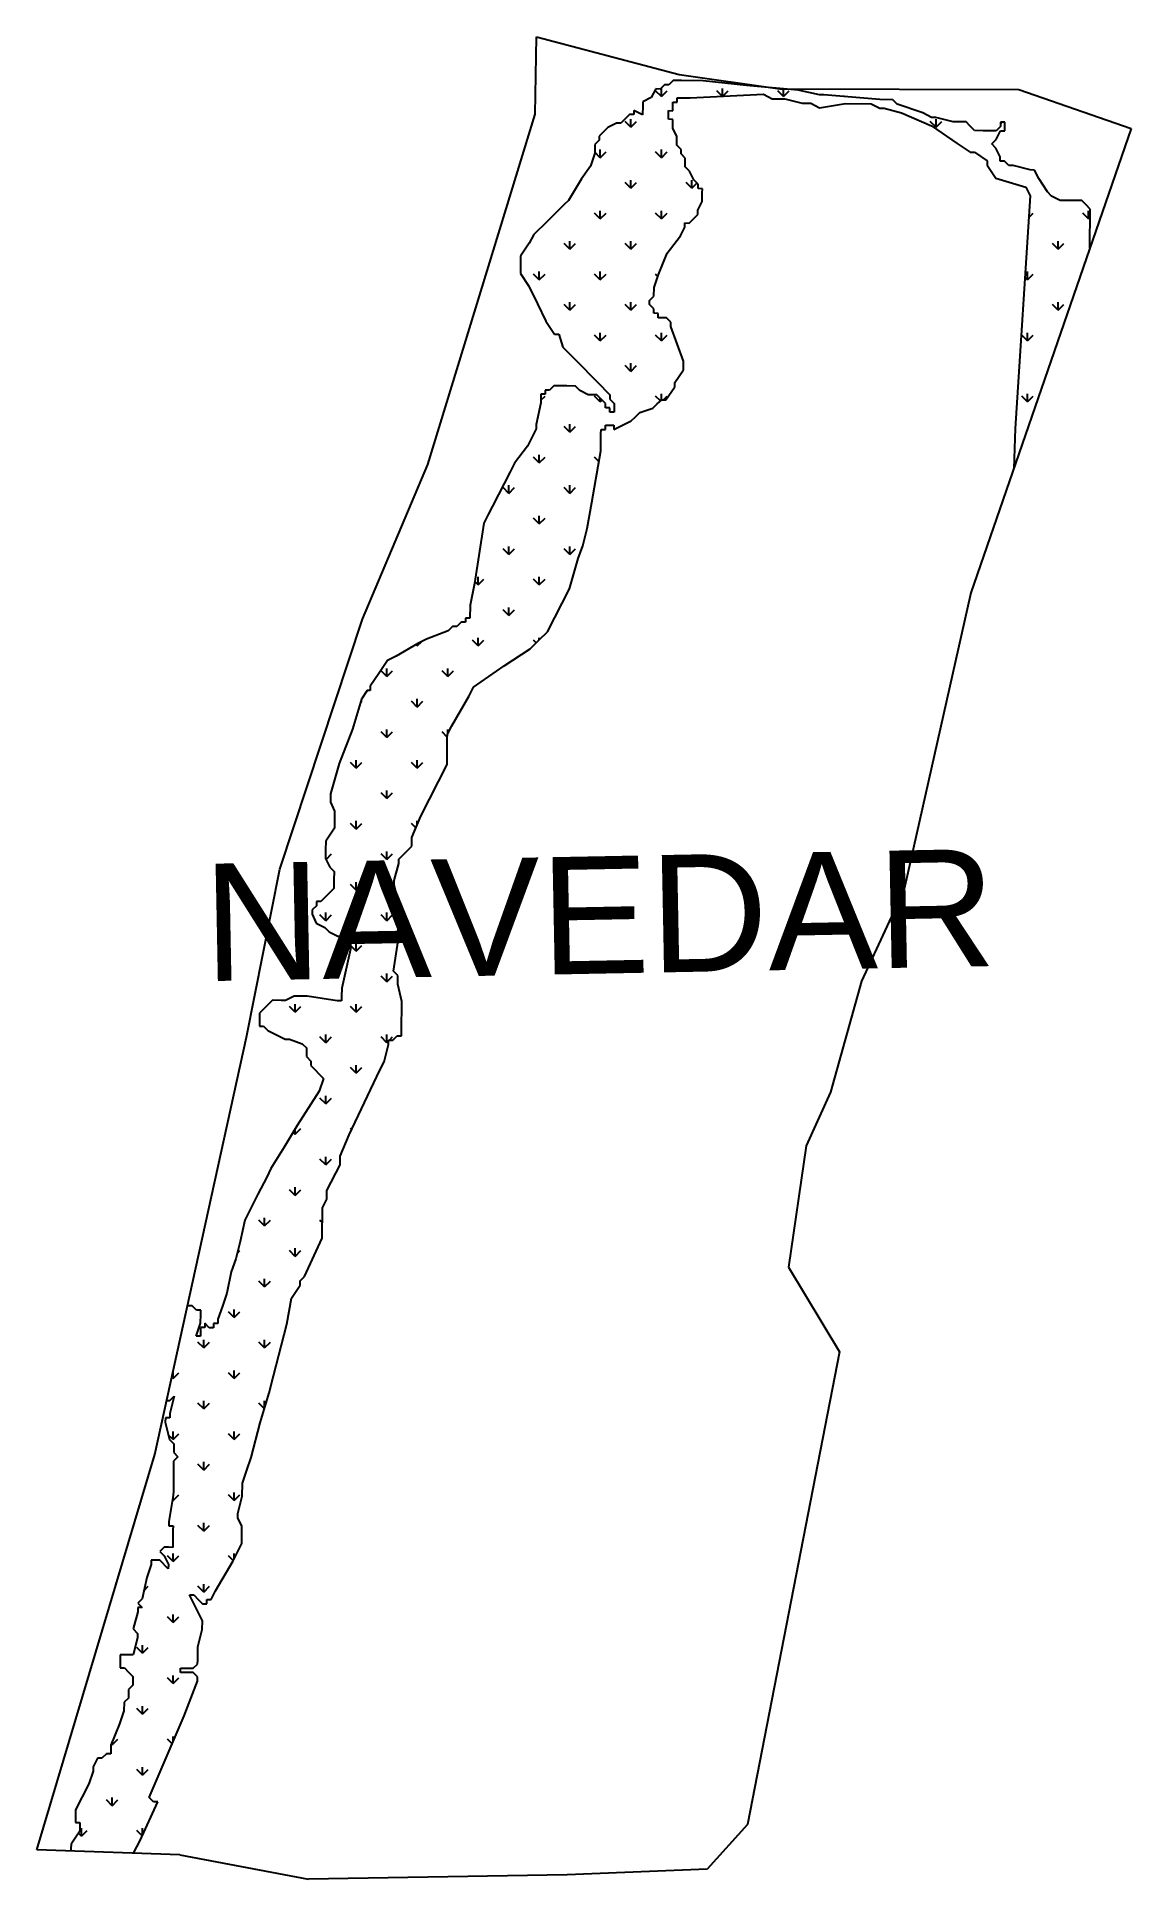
# Model space of a CAD drawing. Header units: metres. Extents: x 274344 to 275359, y 2069436 to 2071143.
import ezdxf

# ---------------------------------------------------------------- set-up
doc = ezdxf.new("R2010")
doc.units = ezdxf.units.M
doc.header["$MEASUREMENT"] = 0
for name, color, linetype in [('MANGROOVES', 112, 'Continuous'), ('village', 3, 'Continuous'), ('VILLAGE NAME', 250, 'Continuous')]:
    doc.layers.add(name, color=color, linetype=linetype)
doc.styles.get("Standard").update_dxf_attribs({"font": 'simplex.shx'})

msp = doc.modelspace()

# ---------------------------------------------------------------- linework, layer by layer
at = {"color": 3, "flags": 128}
msp.add_lwpolyline([(274476.8, 2069458.1), (274596, 2069435.5)], dxfattribs=at)
at = {"layer": 'MANGROOVES'}
for p, q in [((274934, 2071102.4), (274929.9, 2071098.5)), ((274941.9, 2071102.4), (274934, 2071102.4)), ((274961.9, 2071102.2), (274941.9, 2071102.4)), ((275001.9, 2071097.8), (274961.9, 2071102.2)), ((274913.8, 2071086.6), (274905.8, 2071082.7)), ((274917.9, 2071094.6), (274913.8, 2071086.6)), ((274921.9, 2071094.5), (274917.9, 2071094.6)), ((274925.9, 2071098.5), (274921.9, 2071094.5)), ((274929.9, 2071098.5), (274925.9, 2071098.5)), ((274937.8, 2071082.4), (274937.8, 2071086.4)), ((274937.8, 2071086.4), (274941.8, 2071086.4)), ((274941.8, 2071086.4), (274949.8, 2071086.3)), ((274949.8, 2071086.3), (275017.8, 2071089.7)), ((275049.8, 2071093.4), (275001.9, 2071097.8)), ((275017.8, 2071089.7), (275025.8, 2071085.6)), ((275025.8, 2071085.6), (275037.7, 2071085.5)), ((275037.7, 2071085.5), (275053.7, 2071081.4)), ((275069.8, 2071089.2), (275049.8, 2071093.4)), ((275073.8, 2071089.2), (275069.8, 2071089.2)), ((275125.7, 2071084.8), (275073.8, 2071089.2)), ((275137.7, 2071084.6), (275125.7, 2071084.8)), ((275141.6, 2071080.6), (275137.7, 2071084.6)), ((274893.7, 2071070.8), (274885.6, 2071062.9)), ((274897.7, 2071070.8), (274893.7, 2071070.8)), ((274905.7, 2071070.7), (274897.7, 2071074.7)), ((274897.7, 2071074.7), (274897.7, 2071070.8)), ((274905.8, 2071078.7), (274905.7, 2071070.7)), ((274905.8, 2071082.7), (274905.8, 2071078.7)), ((274929.6, 2071066.5), (274929.7, 2071074.5)), ((274929.7, 2071074.5), (274933.7, 2071074.4)), ((274933.7, 2071078.4), (274933.8, 2071082.4)), ((274933.7, 2071074.4), (274933.7, 2071078.4)), ((274933.8, 2071082.4), (274937.8, 2071082.4)), ((275053.7, 2071081.4), (275061.7, 2071081.3)), ((275061.7, 2071081.3), (275069.7, 2071077.2)), ((275069.7, 2071077.2), (275093.7, 2071081)), ((275093.7, 2071081), (275117.7, 2071080.8)), ((275117.7, 2071080.8), (275125.6, 2071076.8)), ((275125.6, 2071076.8), (275129.6, 2071076.7)), ((275129.6, 2071076.7), (275145.6, 2071072.6)), ((275165.6, 2071072.4), (275141.6, 2071080.6)), ((275145.6, 2071072.6), (275173.4, 2071060.3)), ((275173.5, 2071068.3), (275165.6, 2071072.4)), ((275177.5, 2071068.3), (275173.5, 2071068.3)), ((275193.5, 2071064.2), (275177.5, 2071068.3)), ((274869.6, 2071055), (274865.5, 2071051)), ((274865.5, 2071051), (274865.5, 2071047)), ((274873.6, 2071059), (274869.6, 2071055)), ((274881.6, 2071062.9), (274873.6, 2071059)), ((274885.6, 2071062.9), (274881.6, 2071062.9)), ((274933.6, 2071066.4), (274929.6, 2071066.5)), ((274933.6, 2071058.4), (274933.6, 2071066.4)), ((274937.5, 2071050.4), (274933.6, 2071058.4)), ((274937.5, 2071046.4), (274937.5, 2071050.4)), ((275173.4, 2071060.3), (275197.3, 2071044.1)), ((275205.5, 2071064.1), (275193.5, 2071064.2)), ((275209.4, 2071060), (275205.5, 2071064.1)), ((275213.4, 2071056), (275209.4, 2071060)), ((275221.4, 2071055.9), (275213.4, 2071056)), ((275229.4, 2071055.9), (275221.4, 2071055.9)), ((275233.4, 2071055.8), (275229.4, 2071055.9)), ((275233.3, 2071047.8), (275237.4, 2071055.8)), ((275237.4, 2071059.8), (275233.4, 2071055.8)), ((275241.4, 2071063.7), (275237.4, 2071063.8)), ((275237.4, 2071063.8), (275237.4, 2071059.8)), ((275237.4, 2071055.8), (275241.4, 2071055.7)), ((275241.4, 2071059.7), (275241.4, 2071063.7)), ((275241.4, 2071055.7), (275241.4, 2071059.7)), ((274861.4, 2071035.1), (274857.3, 2071023.1)), ((274861.5, 2071043.1), (274861.4, 2071035.1)), ((274865.5, 2071047), (274861.5, 2071043.1)), ((274937.4, 2071042.4), (274937.5, 2071046.4)), ((274941.4, 2071038.4), (274937.4, 2071042.4)), ((274941.4, 2071034.4), (274941.4, 2071038.4)), ((274945.3, 2071030.4), (274941.4, 2071034.4)), ((275197.3, 2071044.1), (275209.2, 2071036)), ((275209.2, 2071036), (275213.2, 2071036)), ((275213.2, 2071036), (275225.1, 2071027.9)), ((275229.3, 2071043.9), (275233.3, 2071047.8)), ((275233.2, 2071039.8), (275229.3, 2071043.9)), ((275237.2, 2071031.8), (275233.2, 2071039.8)), ((274857.3, 2071023.1), (274849.2, 2071011.2)), ((274945.2, 2071022.4), (274945.3, 2071030.4)), ((274949.2, 2071018.3), (274945.2, 2071022.4)), ((274953.1, 2071010.3), (274949.2, 2071018.3)), ((275225.1, 2071027.9), (275225.1, 2071023.9)), ((275225.1, 2071023.9), (275233, 2071011.8)), ((275237.1, 2071027.8), (275237.2, 2071031.8)), ((275241.1, 2071027.8), (275237.1, 2071027.8)), ((275245.1, 2071023.7), (275241.1, 2071027.8)), ((275249.1, 2071023.7), (275245.1, 2071023.7)), ((275265, 2071019.6), (275249.1, 2071023.7)), ((275269, 2071019.5), (275265, 2071019.6)), ((275273, 2071011.5), (275269, 2071019.5)), ((274849.2, 2071011.2), (274837, 2070991.3)), ((274957.1, 2071006.3), (274953.1, 2071010.3)), ((274957.1, 2071002.3), (274957.1, 2071006.3)), ((274961.1, 2071002.2), (274957.1, 2071002.3)), ((274961, 2070998.2), (274961.1, 2071002.2)), ((275233, 2071011.8), (275260.9, 2071003.6)), ((275260.9, 2071003.6), (275264.8, 2070995.6)), ((275280.9, 2070999.4), (275273, 2071011.5)), ((275284.8, 2070995.4), (275280.9, 2070999.4)), ((274833, 2070987.4), (274816.9, 2070971.5)), ((274837, 2070991.3), (274833, 2070987.4)), ((274956.9, 2070982.3), (274961, 2070990.2)), ((274956.9, 2070978.3), (274956.9, 2070982.3)), ((274961, 2070994.2), (274961, 2070998.2)), ((274961, 2070990.2), (274961, 2070994.2)), ((275264.8, 2070995.6), (275250.9, 2070779.8)), ((275292.8, 2070991.3), (275284.8, 2070995.4)), ((275300.8, 2070991.3), (275292.8, 2070991.3)), ((275312.8, 2070991.2), (275300.8, 2070991.3)), ((275316.7, 2070987.1), (275312.8, 2070991.2)), ((275320.7, 2070983.1), (275316.7, 2070987.1)), ((275320.4, 2070947.4), (275320.7, 2070983.1)), ((274816.9, 2070971.5), (274804.8, 2070959.6)), ((274940.7, 2070958.4), (274944.8, 2070966.4)), ((274944.8, 2070966.4), (274944.8, 2070970.4)), ((274944.8, 2070970.4), (274948.8, 2070970.3)), ((274948.8, 2070970.3), (274956.9, 2070978.3)), ((274800.7, 2070951.6), (274792.6, 2070939.7)), ((274804.8, 2070959.6), (274800.7, 2070951.6)), ((274928.6, 2070942.5), (274940.7, 2070958.4)), ((274792.6, 2070935.7), (274792.5, 2070931.7)), ((274792.5, 2070931.7), (274792.5, 2070927.7)), ((274792.6, 2070939.7), (274792.6, 2070935.7)), ((274920.4, 2070922.6), (274928.6, 2070942.5)), ((274792.5, 2070927.7), (274792.5, 2070923.7)), ((274792.5, 2070923.7), (274800.4, 2070911.7)), ((274916.3, 2070910.7), (274920.4, 2070922.6)), ((274800.4, 2070911.7), (274808.2, 2070895.6)), ((274912.1, 2070894.7), (274912.2, 2070898.7)), ((274912.2, 2070898.7), (274916.2, 2070902.7)), ((274916.2, 2070902.7), (274916.3, 2070910.7)), ((274808.2, 2070895.6), (274816.1, 2070879.5)), ((274916.1, 2070890.7), (274912.1, 2070894.7)), ((274916.1, 2070886.7), (274916.1, 2070890.7)), ((274920.1, 2070886.6), (274916.1, 2070886.7)), ((274920, 2070882.6), (274920.1, 2070886.6)), ((274924, 2070882.6), (274920, 2070882.6)), ((274928, 2070882.6), (274924, 2070882.6)), ((274932, 2070878.5), (274928, 2070882.6)), ((274816.1, 2070879.5), (274824, 2070867.5)), ((274824, 2070867.5), (274828, 2070867.4)), ((274828, 2070867.4), (274831.8, 2070855.4)), ((274932, 2070874.5), (274932, 2070878.5)), ((274943.7, 2070842.4), (274932, 2070874.5)), ((274831.8, 2070855.4), (274835.8, 2070851.4)), ((274835.8, 2070851.4), (274843.7, 2070843.3)), ((274843.7, 2070843.3), (274863.5, 2070823.1)), ((274935.5, 2070822.5), (274943.6, 2070834.4)), ((274943.6, 2070838.4), (274943.7, 2070842.4)), ((274943.6, 2070834.4), (274943.6, 2070838.4)), ((274811.5, 2070811.6), (274811.4, 2070803.6)), ((274815.5, 2070811.6), (274811.5, 2070811.6)), ((274819.5, 2070815.5), (274815.5, 2070815.6)), ((274815.5, 2070815.6), (274815.5, 2070811.6)), ((274823.5, 2070819.5), (274819.5, 2070815.5)), ((274827.5, 2070819.5), (274823.5, 2070819.5)), ((274835.5, 2070819.4), (274827.5, 2070819.5)), ((274843.5, 2070819.3), (274835.5, 2070819.4)), ((274847.5, 2070815.3), (274843.5, 2070819.3)), ((274855.4, 2070811.2), (274847.5, 2070815.3)), ((274863.5, 2070823.1), (274875.4, 2070811)), ((274927.4, 2070806.6), (274935.5, 2070818.5)), ((274935.5, 2070818.5), (274935.5, 2070822.5)), ((274811.4, 2070803.6), (274807.2, 2070783.7)), ((274863.4, 2070811.2), (274855.4, 2070811.2)), ((274867.4, 2070807.1), (274863.4, 2070811.2)), ((274871.4, 2070803.1), (274867.4, 2070807.1)), ((274871.3, 2070799.1), (274871.4, 2070803.1)), ((274875.3, 2070799.1), (274871.3, 2070799.1)), ((274875.3, 2070795.1), (274875.3, 2070799.1)), ((274879.3, 2070795), (274875.3, 2070795.1)), ((274875.4, 2070811), (274875.4, 2070807.1)), ((274875.4, 2070807.1), (274879.4, 2070803)), ((274879.4, 2070803), (274879.3, 2070799)), ((274879.3, 2070799), (274879.3, 2070795)), ((274899.2, 2070790.8), (274903.3, 2070794.8)), ((274903.3, 2070794.8), (274915.3, 2070798.7)), ((274915.3, 2070798.7), (274919.3, 2070802.7)), ((274919.3, 2070802.7), (274923.4, 2070806.6)), ((274923.4, 2070806.6), (274927.4, 2070806.6)), ((274807.2, 2070779.7), (274799.1, 2070763.7)), ((274807.2, 2070783.7), (274807.2, 2070779.7)), ((274867.1, 2070775.1), (274867.2, 2070779.1)), ((274867.2, 2070779.1), (274871.2, 2070779.1)), ((274871.2, 2070779.1), (274871.2, 2070783.1)), ((274871.2, 2070783.1), (274879.2, 2070783)), ((274879.1, 2070779), (274895.2, 2070786.9)), ((274879.2, 2070783), (274879.1, 2070779)), ((274895.2, 2070786.9), (274899.2, 2070790.8)), ((275250.9, 2070779.8), (275249.9, 2070743)), ((274799.1, 2070763.7), (274786.9, 2070747.8)), ((274867, 2070759.1), (274867.1, 2070767.1)), ((274867.1, 2070767.1), (274867.1, 2070775.1)), ((274786.9, 2070747.8), (274782.9, 2070739.9)), ((274858.6, 2070711.2), (274867, 2070759.1)), ((274782.9, 2070739.9), (274766.6, 2070708)), ((274854.4, 2070687.3), (274858.6, 2070711.2)), ((274758.5, 2070692.1), (274750, 2070636.2)), ((274762.5, 2070700.1), (274758.5, 2070692.1)), ((274766.6, 2070708), (274762.5, 2070700.1)), ((274850.2, 2070671.3), (274854.4, 2070687.3)), ((274837.9, 2070631.4), (274846.1, 2070659.4)), ((274846.1, 2070659.4), (274850.2, 2070671.3)), ((274750, 2070636.2), (274745.8, 2070616.3)), ((274817.5, 2070591.6), (274837.9, 2070631.4)), ((274745.8, 2070616.3), (274745.7, 2070604.3)), ((274725.6, 2070592.4), (274705.5, 2070584.6)), ((274729.6, 2070596.4), (274725.6, 2070592.4)), ((274733.6, 2070596.4), (274729.6, 2070596.4)), ((274737.7, 2070600.3), (274733.6, 2070596.4)), ((274741.7, 2070600.3), (274737.7, 2070600.3)), ((274745.7, 2070604.3), (274741.7, 2070604.3)), ((274741.7, 2070604.3), (274741.7, 2070600.3)), ((274809.5, 2070583.7), (274817.5, 2070591.6)), ((274697.5, 2070580.7), (274677.4, 2070568.9)), ((274705.5, 2070584.6), (274697.5, 2070580.7)), ((274777.3, 2070560), (274801.4, 2070575.8)), ((274801.4, 2070575.8), (274805.4, 2070579.8)), ((274805.4, 2070579.8), (274809.5, 2070583.7)), ((274669.4, 2070565), (274661.3, 2070553)), ((274677.4, 2070568.9), (274669.4, 2070565)), ((274749.1, 2070540.3), (274777.3, 2070560)), ((274661.3, 2070553), (274653.2, 2070541.1)), ((274653.2, 2070541.1), (274653.2, 2070537.1)), ((274745.1, 2070532.3), (274749.1, 2070540.3)), ((274645.1, 2070529.2), (274636.9, 2070501.3)), ((274650.5, 2070537.1), (274645.1, 2070529.2)), ((274653.2, 2070537.1), (274650.5, 2070537.1)), ((274728.8, 2070504.5), (274745.1, 2070532.3)), ((274724.8, 2070496.5), (274728.8, 2070504.5)), ((274636.9, 2070501.3), (274624.6, 2070469.4)), ((274724.6, 2070480.5), (274724.7, 2070492.5)), ((274724.7, 2070492.5), (274724.8, 2070496.5)), ((274724.5, 2070468.5), (274724.6, 2070472.5)), ((274724.6, 2070472.5), (274724.6, 2070480.5)), ((274624.6, 2070469.4), (274616.3, 2070441.5)), ((274700.1, 2070420.7), (274724.5, 2070468.5)), ((274616.3, 2070441.5), (274616.3, 2070437.5)), ((274616.3, 2070437.5), (274616.3, 2070433.5)), ((274616.3, 2070433.5), (274620.2, 2070425.4)), ((274620.2, 2070421.4), (274620.1, 2070417.4)), ((274620.2, 2070425.4), (274620.2, 2070421.4)), ((274691.9, 2070400.8), (274700.1, 2070420.7)), ((274620.1, 2070409.4), (274612, 2070397.5)), ((274620.1, 2070417.4), (274620.1, 2070413.4)), ((274620.1, 2070413.4), (274620.1, 2070409.4)), ((274611.9, 2070385.5), (274611.8, 2070381.5)), ((274612, 2070397.5), (274611.9, 2070389.5)), ((274611.9, 2070389.5), (274611.9, 2070385.5)), ((274679.8, 2070380.9), (274683.8, 2070384.9)), ((274683.8, 2070384.9), (274687.8, 2070388.9)), ((274687.8, 2070388.9), (274691.9, 2070392.8)), ((274691.9, 2070392.8), (274691.9, 2070400.8)), ((274611.8, 2070381.5), (274615.7, 2070373.5)), ((274615.7, 2070373.5), (274619.7, 2070369.5)), ((274619.7, 2070369.5), (274619.6, 2070361.5)), ((274675.6, 2070361), (274679.7, 2070376.9)), ((274679.7, 2070376.9), (274679.8, 2070380.9)), ((274619.6, 2070353.5), (274615.5, 2070349.5)), ((274619.6, 2070361.5), (274619.6, 2070357.5)), ((274619.6, 2070357.5), (274619.6, 2070353.5)), ((274675.6, 2070357), (274675.6, 2070361)), ((274679.4, 2070341), (274675.6, 2070357)), ((274603.4, 2070337.6), (274599.4, 2070333.7)), ((274599.4, 2070333.7), (274599.4, 2070329.7)), ((274603.5, 2070341.6), (274603.4, 2070337.6)), ((274607.5, 2070341.6), (274603.5, 2070341.6)), ((274611.5, 2070345.5), (274607.5, 2070341.6)), ((274615.5, 2070349.5), (274611.5, 2070345.5)), ((274679.4, 2070333), (274679.4, 2070341)), ((274599.4, 2070329.7), (274603.3, 2070321.6)), ((274603.3, 2070321.6), (274611.3, 2070317.6)), ((274611.3, 2070317.6), (274615.2, 2070313.5)), ((274679.1, 2070309), (274679.4, 2070333)), ((274615.2, 2070313.5), (274623.2, 2070309.5)), ((274623.2, 2070309.5), (274643.2, 2070309.3)), ((274639.1, 2070305.3), (274635.1, 2070305.4)), ((274635.1, 2070305.4), (274635.1, 2070301.4)), ((274635.1, 2070301.4), (274635.1, 2070297.4)), ((274659.1, 2070305.1), (274639.1, 2070305.3)), ((274643.2, 2070309.3), (274663.2, 2070309.1)), ((274663.1, 2070305.1), (274659.1, 2070305.1)), ((274663.2, 2070309.1), (274663.1, 2070305.1)), ((274671.1, 2070305), (274671.2, 2070309)), ((274675.1, 2070305), (274671.1, 2070305)), ((274671.2, 2070309), (274679.1, 2070309)), ((274674.9, 2070277), (274679.1, 2070305)), ((274679.1, 2070305), (274675.1, 2070305)), ((274635.1, 2070297.4), (274626.8, 2070261.4)), ((274678.8, 2070273), (274674.9, 2070277)), ((274678.8, 2070269), (274678.8, 2070273)), ((274678.8, 2070265), (274678.8, 2070269)), ((274682.6, 2070249), (274678.8, 2070265)), ((274562.7, 2070250), (274558.7, 2070246)), ((274570.7, 2070249.9), (274562.7, 2070250)), ((274574.7, 2070249.9), (274570.7, 2070249.9)), ((274582.7, 2070253.8), (274574.7, 2070249.9)), ((274590.7, 2070253.8), (274582.7, 2070253.8)), ((274594.7, 2070253.7), (274590.7, 2070253.8)), ((274622.7, 2070249.5), (274594.7, 2070253.7)), ((274626.7, 2070249.5), (274622.7, 2070249.5)), ((274626.8, 2070261.4), (274626.7, 2070253.4)), ((274626.7, 2070253.4), (274626.7, 2070249.5)), ((274682.6, 2070245), (274682.6, 2070249)), ((274550.6, 2070234.1), (274550.5, 2070230.1)), ((274554.6, 2070242.1), (274550.6, 2070238.1)), ((274550.6, 2070238.1), (274550.6, 2070234.1)), ((274558.7, 2070246), (274554.6, 2070242.1)), ((274682.4, 2070225), (274682.6, 2070245)), ((274550.5, 2070230.1), (274550.5, 2070226.1)), ((274550.5, 2070226.1), (274554.5, 2070226.1)), ((274554.5, 2070226.1), (274558.5, 2070222.1)), ((274558.5, 2070222.1), (274566.4, 2070218)), ((274566.4, 2070218), (274574.4, 2070213.9)), ((274574.4, 2070213.9), (274578.4, 2070213.9)), ((274578.4, 2070213.9), (274590.3, 2070209.8)), ((274674.3, 2070213), (274678.3, 2070217)), ((274678.3, 2070217), (274682.3, 2070217)), ((274682.3, 2070217), (274682.4, 2070225)), ((274590.3, 2070209.8), (274594.3, 2070205.8)), ((274594.3, 2070201.8), (274594.2, 2070197.8)), ((274594.2, 2070197.8), (274598.2, 2070193.7)), ((274594.3, 2070205.8), (274594.3, 2070201.8)), ((274666.1, 2070193.1), (274670.3, 2070209.1)), ((274670.3, 2070209.1), (274670.3, 2070213.1)), ((274670.3, 2070213.1), (274674.3, 2070213)), ((274598.2, 2070193.7), (274598.1, 2070189.7)), ((274598.1, 2070189.7), (274602.1, 2070185.7)), ((274602.1, 2070185.7), (274606.1, 2070181.7)), ((274606.1, 2070181.7), (274610, 2070177.6)), ((274633.6, 2070125.4), (274662.1, 2070185.2)), ((274662.1, 2070185.2), (274666.1, 2070193.1)), ((274605.9, 2070165.7), (274585.7, 2070133.9)), ((274610, 2070177.6), (274605.9, 2070165.7)), ((274585.7, 2070133.9), (274573.5, 2070114)), ((274573.5, 2070114), (274561.3, 2070094.1)), ((274625.4, 2070105.5), (274633.6, 2070125.4)), ((274613.1, 2070073.6), (274625.3, 2070097.5)), ((274625.3, 2070097.5), (274625.4, 2070105.5)), ((274557.3, 2070086.1), (274549.1, 2070070.2)), ((274561.3, 2070094.1), (274557.3, 2070086.1)), ((274549.1, 2070070.2), (274541, 2070054.3)), ((274609, 2070057.7), (274613.1, 2070065.6)), ((274613.1, 2070065.6), (274613.1, 2070073.6)), ((274536.9, 2070046.3), (274532.8, 2070026.4)), ((274541, 2070054.3), (274536.9, 2070046.3)), ((274608.8, 2070041.7), (274608.9, 2070045.7)), ((274608.9, 2070053.7), (274609, 2070057.7)), ((274608.9, 2070045.7), (274608.9, 2070053.7)), ((274532.8, 2070026.4), (274528.6, 2070010.4)), ((274592.4, 2069993.9), (274608.7, 2070029.7)), ((274608.7, 2070029.7), (274608.8, 2070033.7)), ((274608.8, 2070037.7), (274608.8, 2070041.7)), ((274608.8, 2070033.7), (274608.8, 2070037.7)), ((274528.6, 2070010.4), (274524.5, 2069998.4)), ((274524.5, 2069998.4), (274520.3, 2069978.5)), ((274588.4, 2069989.9), (274592.4, 2069993.9)), ((274520.3, 2069978.5), (274516.2, 2069966.5)), ((274580.3, 2069974), (274588.4, 2069985.9)), ((274588.4, 2069985.9), (274588.4, 2069989.9)), ((274488.3, 2069966.8), (274484, 2069966.9)), ((274492.2, 2069962.7), (274488.3, 2069966.8)), ((274496.2, 2069962.7), (274492.2, 2069962.7)), ((274496.1, 2069950.7), (274496.2, 2069958.7)), ((274496.2, 2069958.7), (274496.2, 2069962.7)), ((274516.2, 2069966.5), (274512.1, 2069954.6)), ((274576.1, 2069950), (274580.3, 2069974)), ((274492, 2069938.8), (274496.1, 2069950.7)), ((274496.1, 2069946.7), (274496, 2069938.7)), ((274500.1, 2069946.7), (274496.1, 2069946.7)), ((274504.1, 2069946.6), (274500.1, 2069950.7)), ((274500.1, 2069950.7), (274500.1, 2069946.7)), ((274508.1, 2069946.6), (274504.1, 2069946.6)), ((274512.1, 2069950.6), (274508.1, 2069950.6)), ((274508.1, 2069950.6), (274508.1, 2069946.6)), ((274512.1, 2069954.6), (274512.1, 2069950.6)), ((274563.6, 2069902.1), (274576.1, 2069950)), ((274496, 2069938.7), (274492, 2069938.8)), ((274559.5, 2069886.2), (274563.6, 2069902.1)), ((274464.7, 2069879), (274467.5, 2069879)), ((274471.5, 2069883), (274467.4, 2069867)), ((274467.5, 2069879), (274471.5, 2069883)), ((274551.3, 2069858.3), (274559.5, 2069886.2)), ((274463.4, 2069863), (274463.3, 2069859)), ((274463.3, 2069859), (274467.2, 2069843)), ((274467.4, 2069863), (274463.4, 2069863)), ((274467.4, 2069867), (274467.4, 2069863)), ((274543, 2069826.4), (274551.3, 2069858.3)), ((274467.2, 2069843), (274471.1, 2069839)), ((274471.1, 2069839), (274471.1, 2069831)), ((274475, 2069826.9), (274471, 2069823)), ((274471, 2069823), (274471, 2069819)), ((274471.1, 2069831), (274475, 2069826.9)), ((274538.9, 2069814.4), (274543, 2069826.4)), ((274470.9, 2069807), (274470.8, 2069803)), ((274471, 2069819), (274470.9, 2069807)), ((274534.8, 2069802.4), (274538.9, 2069814.4)), ((274470.7, 2069791), (274466.5, 2069767)), ((274470.8, 2069795), (274470.7, 2069791)), ((274470.8, 2069803), (274470.8, 2069799)), ((274470.8, 2069799), (274470.8, 2069795)), ((274530.5, 2069774.5), (274534.7, 2069790.4)), ((274534.7, 2069790.4), (274534.8, 2069802.4)), ((274530.5, 2069770.5), (274530.5, 2069774.5)), ((274534.4, 2069762.5), (274530.5, 2069770.5)), ((274466.5, 2069767), (274466.5, 2069763)), ((274466.5, 2069763), (274470.5, 2069763)), ((274470.4, 2069759), (274470.3, 2069743)), ((274470.5, 2069763), (274470.4, 2069759)), ((274534.3, 2069746.5), (274534.4, 2069754.5)), ((274534.4, 2069758.5), (274534.4, 2069762.5)), ((274534.4, 2069754.5), (274534.4, 2069758.5)), ((274462.3, 2069743.1), (274458.3, 2069739.1)), ((274458.3, 2069739.1), (274462.2, 2069735.1)), ((274466.3, 2069743.1), (274462.3, 2069743.1)), ((274470.3, 2069743), (274466.3, 2069743.1)), ((274526.2, 2069730.5), (274534.3, 2069746.5)), ((274450.2, 2069727.2), (274446.1, 2069715.2)), ((274454.2, 2069731.2), (274450.2, 2069731.2)), ((274450.2, 2069731.2), (274450.2, 2069727.2)), ((274458.2, 2069731.1), (274454.2, 2069731.2)), ((274466.1, 2069723.1), (274458.2, 2069731.1)), ((274462.2, 2069735.1), (274466.2, 2069727.1)), ((274466.2, 2069727.1), (274466.1, 2069723.1)), ((274509.9, 2069702.7), (274526.2, 2069730.5)), ((274446.1, 2069715.2), (274441.9, 2069695.3)), ((274505.9, 2069694.7), (274509.9, 2069702.7)), ((274441.8, 2069687.3), (274437.8, 2069687.3)), ((274437.8, 2069687.3), (274437.8, 2069683.3)), ((274441.9, 2069695.3), (274437.9, 2069691.3)), ((274437.9, 2069691.3), (274441.8, 2069687.3)), ((274489.8, 2069690.9), (274485.9, 2069698.9)), ((274485.9, 2069698.9), (274489.9, 2069698.9)), ((274493.8, 2069682.8), (274489.8, 2069690.9)), ((274489.9, 2069698.9), (274493.9, 2069694.8)), ((274493.9, 2069694.8), (274497.8, 2069690.8)), ((274497.8, 2069690.8), (274501.8, 2069690.8)), ((274501.8, 2069690.8), (274501.9, 2069694.8)), ((274501.9, 2069694.8), (274505.9, 2069694.7)), ((274437.8, 2069683.3), (274433.7, 2069667.4)), ((274497.7, 2069674.8), (274493.8, 2069682.8)), ((274497.6, 2069666.8), (274497.7, 2069674.8)), ((274437.6, 2069659.3), (274433.5, 2069643.4)), ((274433.7, 2069667.4), (274437.6, 2069663.3)), ((274437.6, 2069663.3), (274437.6, 2069659.3)), ((274493.5, 2069650.9), (274497.6, 2069666.8)), ((274493.5, 2069646.9), (274493.5, 2069650.9)), ((274421.5, 2069643.5), (274421.4, 2069639.5)), ((274421.4, 2069639.5), (274421.4, 2069635.5)), ((274421.4, 2069635.5), (274421.4, 2069631.5)), ((274425.5, 2069643.5), (274421.5, 2069643.5)), ((274433.5, 2069643.4), (274425.5, 2069643.5)), ((274489.3, 2069630.9), (274493.3, 2069634.9)), ((274493.3, 2069634.9), (274493.4, 2069638.9)), ((274493.4, 2069642.9), (274493.5, 2069646.9)), ((274493.4, 2069638.9), (274493.4, 2069642.9)), ((274421.4, 2069631.5), (274425.4, 2069631.5)), ((274425.4, 2069631.5), (274429.3, 2069627.4)), ((274429.3, 2069627.4), (274433.3, 2069623.4)), ((274433.3, 2069623.4), (274433.2, 2069619.4)), ((274433.2, 2069619.4), (274433.2, 2069615.4)), ((274477.3, 2069627), (274477.3, 2069631)), ((274477.3, 2069631), (274485.3, 2069630.9)), ((274489.3, 2069626.9), (274477.3, 2069627)), ((274480.9, 2069587), (274493.2, 2069618.9)), ((274485.3, 2069630.9), (274489.3, 2069630.9)), ((274493.2, 2069622.9), (274489.3, 2069626.9)), ((274493.2, 2069618.9), (274493.2, 2069622.9)), ((274425.1, 2069599.5), (274425, 2069591.5)), ((274429.1, 2069603.4), (274425.1, 2069599.5)), ((274429.2, 2069611.4), (274429.1, 2069603.4)), ((274433.2, 2069615.4), (274429.2, 2069611.4)), ((274425, 2069591.5), (274420.9, 2069579.5)), ((274460.5, 2069539.2), (274480.9, 2069587)), ((274420.9, 2069579.5), (274412.7, 2069559.6)), ((274408.7, 2069551.6), (274404.6, 2069547.7)), ((274412.7, 2069551.6), (274408.7, 2069551.6)), ((274412.7, 2069559.6), (274412.7, 2069555.6)), ((274412.7, 2069555.6), (274412.7, 2069551.6)), ((274396.5, 2069535.7), (274392.4, 2069523.8)), ((274396.6, 2069539.7), (274396.5, 2069535.7)), ((274400.6, 2069547.7), (274396.6, 2069539.7)), ((274404.6, 2069547.7), (274400.6, 2069547.7)), ((274448.3, 2069511.3), (274460.5, 2069539.2)), ((274392.4, 2069523.8), (274380.2, 2069499.9)), ((274380.2, 2069499.9), (274380.2, 2069495.9)), ((274439.9, 2069471.4), (274456.3, 2069507.2)), ((274452.3, 2069507.3), (274448.3, 2069511.3)), ((274456.3, 2069507.2), (274452.3, 2069507.3)), ((274384.1, 2069479.9), (274376, 2069468)), ((274380.2, 2069491.9), (274380.1, 2069487.9)), ((274380.1, 2069487.9), (274384.1, 2069487.9)), ((274380.2, 2069495.9), (274380.2, 2069491.9)), ((274384.1, 2069487.9), (274384.1, 2069483.9)), ((274384.1, 2069483.9), (274384.1, 2069479.9)), ((274376, 2069468), (274375.9, 2069464)), ((274375.9, 2069464), (274375.9, 2069461.5)), ((274434, 2069459.7), (274439.9, 2069471.4))]:
    msp.add_line(p, q, dxfattribs=at)
at = {"layer": 'MANGROOVES', "linetype": 'Continuous'}
for p, q in [((274923.1, 2071087.5), (274917.8, 2071092.8)), ((274923.1, 2071087.5), (274923.1, 2071095)), ((274923.1, 2071087.5), (274928.4, 2071092.8)), ((274979.4, 2071087.8), (274974.4, 2071092.8)), ((274979.7, 2071087.8), (274979.7, 2071095)), ((274980, 2071087.8), (274985, 2071092.8)), ((275036.3, 2071087.5), (275031, 2071092.8)), ((275036.3, 2071087.5), (275036.3, 2071094.6)), ((275036.3, 2071087.5), (275041.6, 2071092.8)), ((275092.8, 2071087.5), (275092.7, 2071087.6)), ((275092.8, 2071087.5), (275092.8, 2071087.6)), ((275092.8, 2071087.5), (275092.9, 2071087.6)), ((274894.8, 2071059.2), (274889.5, 2071064.5)), ((274894.8, 2071059.2), (274894.8, 2071066.7)), ((274894.8, 2071059.2), (274900.1, 2071064.5)), ((275177.7, 2071059.2), (275172.4, 2071064.5)), ((275177.7, 2071059.2), (275177.7, 2071066.7)), ((275177.7, 2071059.2), (275183, 2071064.5)), ((275237.4, 2071062.4), (275238.8, 2071063.8)), ((274866.5, 2071030.9), (274861.4, 2071036)), ((274866.5, 2071030.9), (274866.5, 2071038.4)), ((274866.5, 2071030.9), (274871.9, 2071036.2)), ((274923.1, 2071030.9), (274917.8, 2071036.2)), ((274923.1, 2071030.9), (274923.1, 2071038.4)), ((274923.1, 2071030.9), (274928.4, 2071036.2)), ((275206, 2071038.3), (275206, 2071038.4)), ((275211.1, 2071036), (275211.3, 2071036.2)), ((274894.8, 2071002.6), (274889.5, 2071007.9)), ((274894.8, 2071002.6), (274894.8, 2071010.1)), ((274894.8, 2071002.6), (274900.1, 2071007.9)), ((274951.4, 2071002.6), (274946.1, 2071007.9)), ((274951.4, 2071002.6), (274951.4, 2071010.1)), ((274951.4, 2071002.6), (274956.1, 2071007.3)), ((274866.5, 2070974.3), (274861.2, 2070979.6)), ((274866.5, 2070974.3), (274866.5, 2070981.8)), ((274866.5, 2070974.3), (274871.9, 2070979.6)), ((274923.1, 2070974.3), (274917.8, 2070979.6)), ((274923.1, 2070974.3), (274923.1, 2070981.8)), ((274923.1, 2070974.3), (274928.4, 2070979.6)), ((275263.5, 2070975.3), (275267.8, 2070979.6)), ((275319.1, 2070974.3), (275313.8, 2070979.6)), ((275319.1, 2070974.3), (275319.1, 2070981.8)), ((275319.1, 2070974.3), (275320.6, 2070975.9)), ((274838.3, 2070946.1), (274833, 2070951.4)), ((274838.3, 2070946.1), (274838.3, 2070953.6)), ((274838.3, 2070946.1), (274843.6, 2070951.4)), ((274894.8, 2070946.1), (274889.5, 2070951.4)), ((274894.8, 2070946.1), (274894.8, 2070953.6)), ((274894.8, 2070946.1), (274900.1, 2070951.4)), ((275290.8, 2070946.1), (275285.5, 2070951.4)), ((275290.8, 2070946.1), (275290.8, 2070953.6)), ((275290.8, 2070946.1), (275296.1, 2070951.4)), ((274810, 2070917.8), (274804.7, 2070923.1)), ((274810, 2070917.8), (274810, 2070925.3)), ((274810, 2070917.8), (274815.3, 2070923.1)), ((274866.5, 2070917.8), (274861.2, 2070923.1)), ((274866.5, 2070917.8), (274866.5, 2070925.3)), ((274866.5, 2070917.8), (274871.9, 2070923.1)), ((274919.8, 2070921), (274917.8, 2070923.1)), ((275262.5, 2070917.8), (275260, 2070920.3)), ((275262.5, 2070917.8), (275262.5, 2070925.3)), ((275262.5, 2070917.8), (275267.8, 2070923.1)), ((274838.3, 2070889.5), (274838.3, 2070897)), ((274894.8, 2070889.5), (274894.8, 2070897)), ((275290.8, 2070889.5), (275290.8, 2070897)), ((274838.3, 2070889.5), (274833, 2070894.8)), ((274838.3, 2070889.5), (274843.6, 2070894.8)), ((274894.8, 2070889.5), (274889.5, 2070894.8)), ((274894.8, 2070889.5), (274900.1, 2070894.8)), ((275290.8, 2070889.5), (275285.5, 2070894.8)), ((275290.8, 2070889.5), (275296.1, 2070894.8)), ((274866.5, 2070861.2), (274861.2, 2070866.5)), ((274866.5, 2070861.2), (274866.5, 2070868.7)), ((274866.5, 2070861.2), (274871.9, 2070866.5)), ((274923.1, 2070861.2), (274917.8, 2070866.5)), ((274923.1, 2070861.2), (274923.1, 2070868.7)), ((274923.1, 2070861.2), (274928.4, 2070866.5)), ((275262.5, 2070861.2), (275257.2, 2070866.5)), ((275262.5, 2070861.2), (275262.5, 2070868.7)), ((275262.5, 2070861.2), (275267.8, 2070866.5)), ((274894.8, 2070832.9), (274889.5, 2070838.2)), ((274894.8, 2070832.9), (274894.8, 2070840.4)), ((274894.8, 2070832.9), (274900.1, 2070838.2)), ((274923.1, 2070806.4), (274923.1, 2070812.1)), ((275262.5, 2070804.6), (275262.5, 2070812.1)), ((274811.4, 2070806.1), (274815.3, 2070809.9)), ((274866.5, 2070804.6), (274861.2, 2070809.9)), ((274866.5, 2070804.6), (274866.5, 2070808)), ((274866.5, 2070804.6), (274868.2, 2070806.3)), ((274922.2, 2070805.5), (274917.8, 2070809.9)), ((274925.1, 2070806.6), (274928.4, 2070809.9)), ((275262.5, 2070804.6), (275257.2, 2070809.9)), ((275262.5, 2070804.6), (275267.8, 2070809.9)), ((274838.3, 2070776.4), (274833, 2070781.7)), ((274838.3, 2070776.4), (274838.3, 2070783.9)), ((274838.3, 2070776.4), (274843.6, 2070781.7)), ((274810, 2070748.1), (274804.7, 2070753.4)), ((274810, 2070748.1), (274810, 2070755.6)), ((274810, 2070748.1), (274815.3, 2070753.4)), ((274865.3, 2070749.4), (274861.2, 2070753.4)), ((274781.7, 2070719.8), (274781.7, 2070727.3)), ((274838.3, 2070719.8), (274838.3, 2070727.3)), ((274781.7, 2070719.8), (274776.4, 2070725.1)), ((274781.7, 2070719.8), (274787, 2070725.1)), ((274838.3, 2070719.8), (274833, 2070725.1)), ((274838.3, 2070719.8), (274843.6, 2070725.1)), ((274810, 2070691.5), (274804.7, 2070696.8)), ((274810, 2070691.5), (274810, 2070699)), ((274810, 2070691.5), (274815.3, 2070696.8)), ((274781.7, 2070663.2), (274776.4, 2070668.5)), ((274781.7, 2070663.2), (274781.7, 2070670.7)), ((274781.7, 2070663.2), (274787, 2070668.5)), ((274838.3, 2070663.2), (274833, 2070668.5)), ((274838.3, 2070663.2), (274838.3, 2070670.7)), ((274838.3, 2070663.2), (274843.6, 2070668.5)), ((274753.4, 2070634.9), (274753.4, 2070642.4)), ((274810, 2070634.9), (274810, 2070642.4)), ((274753.4, 2070634.9), (274750.3, 2070638.1)), ((274753.4, 2070634.9), (274758.7, 2070640.2)), ((274810, 2070634.9), (274804.7, 2070640.2)), ((274810, 2070634.9), (274815.3, 2070640.2)), ((274781.7, 2070606.6), (274776.4, 2070611.9)), ((274781.7, 2070606.6), (274781.7, 2070614.1)), ((274781.7, 2070606.6), (274787, 2070611.9)), ((274696.8, 2070578.4), (274695.6, 2070579.6)), ((274696.8, 2070578.4), (274700.8, 2070582.3)), ((274696.8, 2070578.4), (274696.8, 2070580.3)), ((274753.4, 2070578.4), (274748.1, 2070583.7)), ((274753.4, 2070578.4), (274753.4, 2070585.9)), ((274753.4, 2070578.4), (274758.7, 2070583.7)), ((274807, 2070581.3), (274804.7, 2070583.7)), ((274810, 2070584.2), (274810, 2070585.9)), ((274668.6, 2070550.1), (274663.3, 2070555.4)), ((274668.6, 2070550.1), (274668.6, 2070557.6)), ((274668.6, 2070550.1), (274673.9, 2070555.4)), ((274725.1, 2070550.1), (274719.8, 2070555.4)), ((274725.1, 2070550.1), (274725.1, 2070557.6)), ((274725.1, 2070550.1), (274730.4, 2070555.4)), ((274644, 2070525.5), (274645.6, 2070527.1)), ((274696.8, 2070521.8), (274691.5, 2070527.1)), ((274696.8, 2070521.8), (274696.8, 2070529.3)), ((274696.8, 2070521.8), (274702.1, 2070527.1)), ((274668.6, 2070493.5), (274663.3, 2070498.8)), ((274668.6, 2070493.5), (274668.6, 2070501)), ((274668.6, 2070493.5), (274673.9, 2070498.8)), ((274724.7, 2070493.9), (274719.8, 2070498.8)), ((274725.1, 2070497.2), (274725.1, 2070501)), ((274640.3, 2070465.2), (274635, 2070470.5)), ((274640.3, 2070465.2), (274640.3, 2070472.7)), ((274640.3, 2070465.2), (274645.6, 2070470.5)), ((274696.8, 2070465.2), (274691.5, 2070470.5)), ((274696.8, 2070465.2), (274696.8, 2070472.7)), ((274696.8, 2070465.2), (274702.1, 2070470.5)), ((274616.3, 2070441.3), (274617.3, 2070442.2)), ((274668.6, 2070436.9), (274663.3, 2070442.2)), ((274668.6, 2070436.9), (274668.6, 2070444.4)), ((274668.6, 2070436.9), (274673.9, 2070442.2)), ((274640.3, 2070408.7), (274635, 2070414)), ((274640.3, 2070408.7), (274640.3, 2070416.2)), ((274640.3, 2070408.7), (274645.6, 2070414)), ((274695.6, 2070409.9), (274691.5, 2070414)), ((274696.8, 2070412.8), (274696.8, 2070416.2)), ((274612, 2070381.2), (274612, 2070387.9)), ((274612.3, 2070380.6), (274617.3, 2070385.7)), ((274668.6, 2070380.4), (274663.3, 2070385.7)), ((274668.6, 2070380.4), (274668.6, 2070387.9)), ((274668.6, 2070380.4), (274673.9, 2070385.7)), ((274640.3, 2070352.1), (274635, 2070357.4)), ((274640.3, 2070352.1), (274640.3, 2070359.6)), ((274640.3, 2070352.1), (274645.6, 2070357.4)), ((274612, 2070323.8), (274606.7, 2070329.1)), ((274612, 2070323.8), (274612, 2070331.3)), ((274612, 2070323.8), (274617.3, 2070329.1)), ((274668.6, 2070323.8), (274663.3, 2070329.1)), ((274668.6, 2070323.8), (274668.6, 2070331.3)), ((274668.6, 2070323.8), (274673.9, 2070329.1)), ((274640.3, 2070295.5), (274635.1, 2070300.7)), ((274640.3, 2070295.5), (274640.3, 2070303)), ((274640.3, 2070295.5), (274645.6, 2070300.8)), ((274668.6, 2070267.2), (274663.3, 2070272.5)), ((274668.6, 2070267.2), (274668.6, 2070274.7)), ((274668.6, 2070267.2), (274673.9, 2070272.5)), ((274583.7, 2070238.9), (274578.4, 2070244.3)), ((274583.7, 2070239), (274583.7, 2070246.5)), ((274583.7, 2070238.9), (274589, 2070244.3)), ((274640.3, 2070238.9), (274635, 2070244.3)), ((274640.3, 2070239), (274640.3, 2070246.5)), ((274640.3, 2070238.9), (274645.6, 2070244.3)), ((274612, 2070210.7), (274606.7, 2070216)), ((274612, 2070210.7), (274612, 2070218.2)), ((274612, 2070210.7), (274617.3, 2070216)), ((274668.6, 2070210.7), (274663.3, 2070216)), ((274668.6, 2070210.7), (274668.6, 2070218.2)), ((274671, 2070213.1), (274673.9, 2070216)), ((274668.6, 2070210.7), (274670.3, 2070212.4)), ((274640.3, 2070182.4), (274635, 2070187.7)), ((274640.3, 2070182.4), (274640.3, 2070189.9)), ((274640.3, 2070182.4), (274645.6, 2070187.7)), ((274612, 2070154.1), (274606.7, 2070159.4)), ((274612, 2070154.1), (274612, 2070161.6)), ((274612, 2070154.1), (274617.3, 2070159.4)), ((274583.7, 2070125.8), (274589, 2070131.1)), ((274583.7, 2070125.8), (274583.7, 2070130.7)), ((274635.9, 2070130.2), (274635, 2070131.1)), ((274583.7, 2070125.8), (274581.9, 2070127.6)), ((274612, 2070097.5), (274606.7, 2070102.8)), ((274612, 2070097.5), (274612, 2070105)), ((274612, 2070097.5), (274617.3, 2070102.8)), ((274583.7, 2070069.2), (274578.4, 2070074.5)), ((274583.7, 2070069.2), (274583.7, 2070076.7)), ((274583.7, 2070069.2), (274589, 2070074.5)), ((274555.4, 2070041), (274550.1, 2070046.3)), ((274555.4, 2070041), (274555.4, 2070048.5)), ((274555.4, 2070041), (274560.7, 2070046.3)), ((274608.9, 2070044.1), (274606.7, 2070046.3)), ((274529.9, 2070015.5), (274532.4, 2070018)), ((274583.7, 2070012.7), (274578.4, 2070018)), ((274583.7, 2070012.7), (274583.7, 2070020.2)), ((274583.7, 2070012.7), (274589, 2070018)), ((274555.4, 2069984.4), (274555.4, 2069991.9)), ((274555.4, 2069984.4), (274550.1, 2069989.7)), ((274555.4, 2069984.4), (274560.7, 2069989.7)), ((274527.1, 2069956.1), (274521.8, 2069961.4)), ((274527.1, 2069956.1), (274527.1, 2069963.6)), ((274527.1, 2069956.1), (274532.4, 2069961.4)), ((274498.9, 2069927.8), (274493.5, 2069933.1)), ((274498.9, 2069927.8), (274498.9, 2069935.3)), ((274498.9, 2069927.8), (274504.2, 2069933.1)), ((274555.4, 2069927.8), (274550.1, 2069933.1)), ((274555.4, 2069927.8), (274555.4, 2069935.3)), ((274555.4, 2069927.8), (274560.7, 2069933.1)), ((274527.1, 2069899.5), (274527.1, 2069907)), ((274470.6, 2069899.5), (274469.5, 2069900.7)), ((274470.6, 2069899.5), (274470.6, 2069905.7)), ((274470.6, 2069899.5), (274475.9, 2069904.8)), ((274527.1, 2069899.5), (274521.8, 2069904.8)), ((274527.1, 2069899.5), (274532.4, 2069904.8)), ((274498.9, 2069871.3), (274493.5, 2069876.6)), ((274498.9, 2069871.3), (274498.9, 2069878.8)), ((274498.9, 2069871.3), (274504.2, 2069876.6)), ((274555.2, 2069871.5), (274550.1, 2069876.6)), ((274555.4, 2069872.3), (274555.4, 2069878.8)), ((274470.6, 2069843), (274466.1, 2069847.4)), ((274470.6, 2069843), (274470.6, 2069850.5)), ((274470.6, 2069843), (274475.9, 2069848.3)), ((274527.1, 2069843), (274521.8, 2069848.3)), ((274527.1, 2069843), (274527.1, 2069850.5)), ((274527.1, 2069843), (274532.4, 2069848.3)), ((274498.9, 2069814.7), (274498.9, 2069822.2)), ((274498.9, 2069814.7), (274493.5, 2069820)), ((274498.9, 2069814.7), (274504.2, 2069820)), ((274470.6, 2069786.4), (274470, 2069787)), ((274470.6, 2069786.4), (274475.9, 2069791.7)), ((274470.6, 2069786.4), (274470.6, 2069790.1)), ((274527.1, 2069786.4), (274521.8, 2069791.7)), ((274527.1, 2069786.4), (274527.1, 2069793.9)), ((274527.1, 2069786.4), (274532.4, 2069791.7)), ((274498.9, 2069758.1), (274493.5, 2069763.4)), ((274498.9, 2069758.1), (274498.9, 2069765.6)), ((274498.9, 2069758.1), (274504.2, 2069763.4)), ((274470.6, 2069729.8), (274470.6, 2069737.3)), ((274527.1, 2069732.4), (274527.1, 2069737.3)), ((274470.6, 2069729.8), (274465.3, 2069735.1)), ((274470.6, 2069729.8), (274475.9, 2069735.1)), ((274526.3, 2069730.7), (274521.8, 2069735.1)), ((274443.5, 2069702.7), (274447.6, 2069706.9)), ((274498.9, 2069701.5), (274493.5, 2069706.9)), ((274498.9, 2069701.5), (274498.9, 2069709)), ((274498.9, 2069701.5), (274504.2, 2069706.9)), ((274470.6, 2069673.3), (274465.3, 2069678.6)), ((274470.6, 2069673.3), (274470.6, 2069680.8)), ((274470.6, 2069673.3), (274475.9, 2069678.6)), ((274442.3, 2069645), (274442.3, 2069652.5)), ((274442.3, 2069645), (274437, 2069650.3)), ((274442.3, 2069645), (274447.6, 2069650.3)), ((274470.6, 2069616.7), (274465.3, 2069622)), ((274470.6, 2069616.7), (274470.6, 2069624.2)), ((274470.6, 2069616.7), (274475.9, 2069622)), ((274442.3, 2069588.4), (274437, 2069593.7)), ((274442.3, 2069588.4), (274442.3, 2069595.9)), ((274442.3, 2069588.4), (274447.6, 2069593.7)), ((274414, 2069560.1), (274419.3, 2069565.4)), ((274469.8, 2069560.9), (274465.3, 2069565.4)), ((274470.6, 2069562.7), (274470.6, 2069567.6)), ((274414, 2069560.1), (274413.3, 2069560.9)), ((274414, 2069560.1), (274414, 2069562.7)), ((274442.3, 2069531.8), (274437, 2069537.1)), ((274442.3, 2069531.8), (274442.3, 2069539.3)), ((274442.3, 2069531.8), (274447.6, 2069537.1)), ((274414, 2069503.6), (274408.7, 2069508.9)), ((274414, 2069503.6), (274414, 2069511.1)), ((274414, 2069503.6), (274419.3, 2069508.9)), ((274385.7, 2069475.3), (274385.7, 2069482.8)), ((274385.7, 2069475.3), (274391, 2069480.6)), ((274441.9, 2069475.7), (274437, 2069480.6)), ((274442.3, 2069476.5), (274442.3, 2069482.8)), ((274385.7, 2069475.3), (274382.9, 2069478.1))]:
    msp.add_line(p, q, dxfattribs=at)
at = {"layer": 'village', "color": 3}
for p, q in [((274806, 2071071.2), (274807.4, 2071142.9)), ((274807.4, 2071142.9), (274939.6, 2071107.9)), ((274939.6, 2071107.9), (275032.9, 2071094.6)), ((275032.9, 2071094.6), (275254.5, 2071094.2)), ((275254.5, 2071094.2), (275358.5, 2071058.1)), ((274706.6, 2070746.5), (274806, 2071071.2)), ((275358.5, 2071058.1), (275210.1, 2070627.5)), ((274646.2, 2070603.3), (274706.6, 2070746.5)), ((275210.1, 2070627.5), (275148.3, 2070353.1)), ((274569.5, 2070371.6), (274646.2, 2070603.3)), ((274538.7, 2070215.8), (274569.5, 2070371.6)), ((275148.3, 2070353.1), (275108.6, 2070267.8)), ((275108.6, 2070267.8), (275079.9, 2070164.8)), ((274453.7, 2069829.1), (274538.7, 2070215.8)), ((275079.9, 2070164.8), (275057.4, 2070115.1)), ((275057.4, 2070115.1), (275040.9, 2070002.7)), ((275040.9, 2070002.7), (275088.3, 2069924.2)), ((275088.3, 2069924.2), (275003, 2069486.2)), ((274344.3, 2069462.6), (274453.7, 2069829.1)), ((275003, 2069486.2), (274965.6, 2069444.9)), ((274476.8, 2069458.1), (274344.3, 2069462.6)), ((274835.8, 2069439.4), (274596, 2069435.5)), ((274965.6, 2069444.9), (274835.8, 2069439.4))]:
    msp.add_line(p, q, dxfattribs=at)

# ---------------------------------------------------------------- texts
at = {"layer": 'VILLAGE NAME', "insert": (274497.5, 2070376.4), "char_height": 108.748, "attachment_point": 1, "rotation": 1.1028}
msp.add_mtext_dynamic_manual_height_columns('{\\fArial|b0|i0|c0|p34;NAVEDAR}', width=726.929, gutter_width=543.7, heights=[0], dxfattribs=at)

doc.saveas('drawing.dxf')
